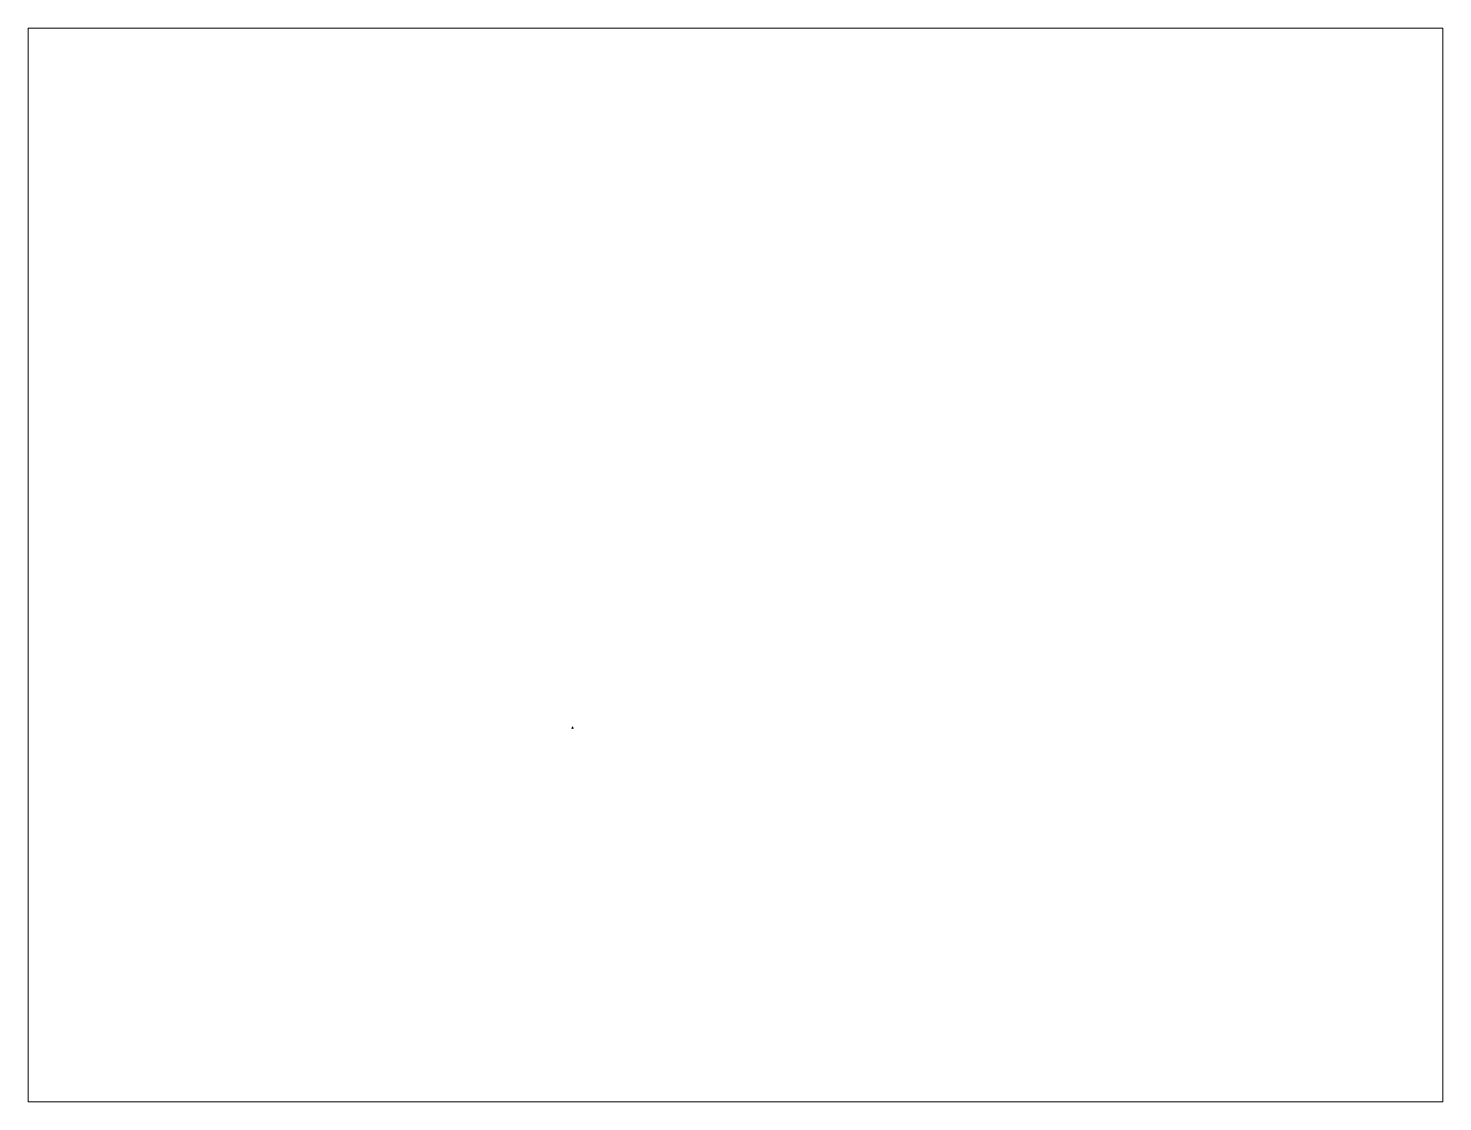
# Paper-space layout 'Layout2' of a CAD drawing. Extents: x 26 to 231, y 20 to 176.
# The model-space entities are those that its viewports show. They can reach past a viewport. Long polylines and large blocks are cut down to what shows.
import ezdxf

# ---------------------------------------------------------------- set-up
doc = ezdxf.new("R2010")
doc.units = 13
doc.layers.add('MAGNET', color=11, linetype='Continuous')

msp = doc.modelspace()

# ---------------------------------------------------------------- linework, layer by layer
at = {"layer": 'MAGNET'}
for points in [[(-470.1, -470), (-472.1, -470.6), (-471.6, -471.5), (-470, -470.1), (-470.1, -470)], [(-469.9, -469.9), (-469.5, -467.9), (-470.5, -467.9), (-470.1, -469.9), (-469.9, -469.9)], [(-470, -470.1), (-468.4, -471.5), (-467.9, -470.6), (-469.9, -470), (-470, -470.1)]]:
    msp.add_lwpolyline(points, dxfattribs=at)

psp = doc.layouts.new('Layout2')

# ---------------------------------------------------------------- viewports
at = {"layer": '0', "view_target_point": (-10, -10)}
psp.add_viewport(center=(128.5, 97.5), size=(205.6, 156), view_center_point=(0, 0), view_height=3030, dxfattribs=at)

doc.saveas('drawing.dxf')
